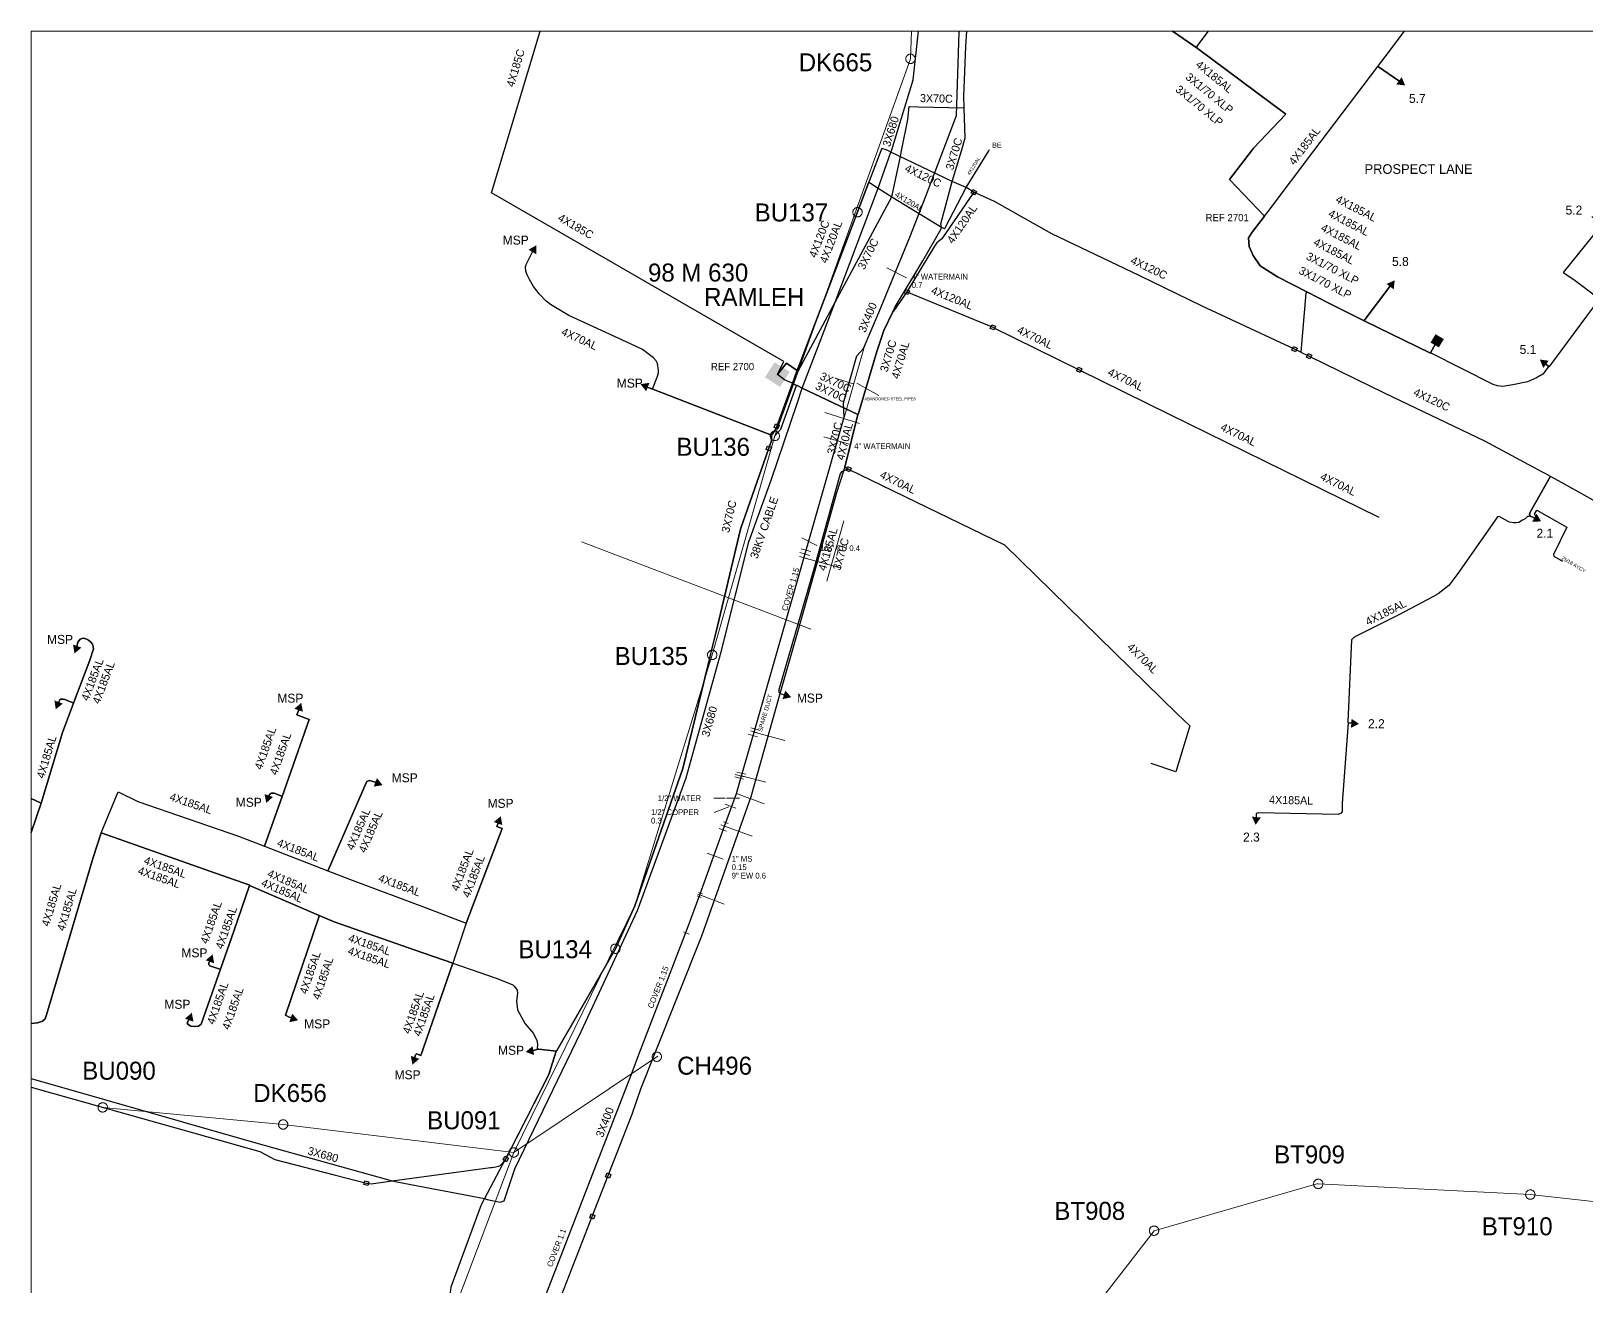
# Model space of a CAD drawing. Header units: metres. Extents: x 316872 to 317299, y 230622 to 231020.
# Drawn here: x 316872 to 317132, y 230810.3 to 231020 of the extents above; entities that cross this region are included whole.
import ezdxf

# ---------------------------------------------------------------- set-up
doc = ezdxf.new("R2010")
doc.units = ezdxf.units.M
doc.header["$MEASUREMENT"] = 0
for name, color, linetype, lineweight in [('Level 1', 7, 'Continuous', 0), ('Level 10', 7, 'Continuous', 0), ('Level 14', 7, 'Continuous', 0), ('Level 15', 7, 'Continuous', 0), ('Level 16', 7, 'Continuous', 0), ('Level 17', 7, 'Continuous', 0), ('Level 24', 7, 'Continuous', 0), ('Level 26', 7, 'Continuous', 0), ('Level 3', 7, 'Continuous', 0), ('Level 34', 7, 'Continuous', 0), ('Level 36', 7, 'Continuous', 0), ('Level 37', 7, 'Continuous', 0), ('Level 38', 7, 'Continuous', 0), ('Level 39', 7, 'Continuous', 0), ('Level 4', 7, 'Continuous', 0), ('Level 5', 7, 'Continuous', 0), ('Level 6', 7, 'Continuous', 0), ('Level 7', 7, 'Continuous', 0)]:
    doc.layers.add(name, color=color, linetype=linetype, lineweight=lineweight)
doc.styles.add('Style-WORKING', font='WORKING.shx')

msp = doc.modelspace()

# ---------------------------------------------------------------- linework, layer by layer
at = {"layer": 'Level 1', "color": 5, "linetype": 'Continuous', "lineweight": 13, "flags": 128}
for points in [[(316996.28, 230952.38), (317000, 230962.71), (317013.41, 231000), (317018.95, 231015.38), (317019.12, 231020)], [(316985.82, 230915.81), (316996.28, 230952.38)], [(316985.82, 230915.81), (316972.86, 230873.91), (316952.65, 230832.7)], [(317158.08, 230900.92), (317150.12, 230861.42), (317157.1, 230821.84), (317122.53, 230825.67), (317087.09, 230827.46), (317086.83, 230827.46), (317059.65, 230819.64)], [(316952.65, 230832.7), (316976.74, 230848.81)], [(316884, 230840.23), (316914.11, 230837.38), (316952.65, 230832.7)], [(316935.84, 230788.29), (316952.65, 230832.7)], [(317059.65, 230819.64), (317059.67, 230819.62), (317035.18, 230787.97)]]:
    msp.add_lwpolyline(points, dxfattribs=at)
at = {"layer": 'Level 10', "color": 7, "linetype": 'Continuous', "lineweight": 0, "flags": 128}
for points in [[(316872, 230622), (317299, 230622), (317299, 231020), (316872, 231020), (316872, 230622)], [(316872, 231020), (316872, 230622), (317299, 230622), (317299, 231020), (316872, 231020)]]:
    msp.add_lwpolyline(points, close=True, dxfattribs=at)
at = {"layer": 'Level 14', "color": 1, "linetype": 'Continuous', "lineweight": 30, "flags": 128}
for points in [[(316951.32, 230831.61), (316958.49, 230845.72), (316959.73, 230849.65), (316959.79, 230849.64), (316969.63, 230866.74), (316972.86, 230873.91), (316980.93, 230896.86), (316984.09, 230909.85), (316986.68, 230920.61), (316990.54, 230936.8), (316995.28, 230950.33), (316995.7, 230951.54), (316995.75, 230952.54), (316996.41, 230953.46), (316996.6, 230953.98), (316998.41, 230958.88), (316999.22, 230961.16), (316999.96, 230963.22), (317000, 230963.33), (317000.02, 230963.38), (317000.26, 230963.31), (317006.39, 230974.74), (317015.83, 230992.33), (317017.28, 230999.06), (317017.32, 230999.39), (317017.44, 231000), (317018.48, 231005.26), (317018.75, 231007.4), (317020.23, 231007.37), (317027.93, 231007.21), (317027.85, 231009.07), (317028.19, 231017.43), (317028.34, 231020)], [(316996.7, 230962.64), (316998.22, 230964.52), (317000, 230963.33), (317000.02, 230963.38), (317000, 230963.33), (316999.96, 230963.22), (316999.22, 230961.16), (316999.92, 230960.83), (317000, 230960.8), (317000.87, 230960.39), (317010.14, 230955.99), (317010.21, 230955.96), (317013.32, 230966.5), (317014.49, 230969.97), (317016.02, 230973.13), (317016.41, 230973.93), (317021.01, 230981.62), (317024.09, 230986.96), (317024.15, 230987.27), (317024.01, 230987.81), (317025.91, 230994.89), (317027.45, 231000), (317028.1, 231002.16), (317027.94, 231007.15), (317027.93, 231007.21), (317027.85, 231009.07), (317028.19, 231017.43), (317028.34, 231020)], [(317062.73, 231020), (317063.79, 231019.29), (317066.83, 231017.14), (317081.65, 231006.14), (317076.29, 231000.45), (317075.94, 231000), (317072.26, 230995.24), (317078.11, 230989.11), (317076.03, 230986.41), (317075.46, 230985.5), (317075.52, 230984.01), (317076.19, 230982.52), (317077.4, 230980.8), (317080.28, 230978.96), (317085.27, 230976.38), (317088.74, 230974.59), (317094.79, 230971.63), (317105.85, 230966.21), (317105.84, 230966.26), (317106.97, 230968.27)], [(317106.97, 230968.27), (317105.84, 230966.26), (317105.85, 230966.21), (317094.79, 230971.63), (317088.74, 230974.59), (317085.27, 230976.38), (317080.28, 230978.96), (317077.4, 230980.8), (317076.19, 230982.52), (317075.52, 230984.01), (317075.46, 230985.5), (317076.03, 230986.41), (317078.11, 230989.11), (317072.26, 230995.24), (317075.94, 231000), (317076.29, 231000.45), (317081.65, 231006.14), (317066.83, 231017.14), (317063.79, 231019.29), (317062.73, 231020)], [(316968.45, 230828.84), (316972.46, 230839.12), (316973.87, 230843.36), (316976.27, 230849.36), (316984.08, 230868.88), (316992.3, 230892.16), (316997.19, 230909.38), (317000, 230919.3), (317003.36, 230931.16), (317006.66, 230942.94), (317007.79, 230946.58), (317007.97, 230947.19), (317010.14, 230955.99), (317000.87, 230960.39), (317000, 230960.8), (316999.92, 230960.83), (316999.22, 230961.16), (316999.09, 230961.25), (316997.92, 230961.76), (316996.7, 230962.64)], [(316872, 230843.61), (316910.21, 230832.84), (316912.74, 230831.54), (316922.66, 230828.96), (316928.03, 230827.57)], [(316928.03, 230827.57), (316928.82, 230827.45), (316932.36, 230827.99), (316948.78, 230830.18), (316949, 230830.18), (316949.68, 230830.28), (316950.32, 230830.47), (316950.9, 230831.02), (316951.19, 230831.43), (316951.32, 230831.61)], [(316965.78, 230821.99), (316968.45, 230828.84)], [(316959.13, 230804.96), (316965.78, 230821.99)]]:
    msp.add_lwpolyline(points, dxfattribs=at)
at = {"layer": 'Level 15', "color": 1, "linetype": 'Continuous', "lineweight": 30, "flags": 128}
for points in [[(316950.86, 230831.46), (316951.17, 230832.06), (316951.77, 230831.75), (316951.46, 230831.15), (316950.87, 230831.46)], [(316928.27, 230827.16), (316927.62, 230827.33), (316927.79, 230827.98), (316928.44, 230827.81), (316928.28, 230827.17)], [(316968.01, 230828.65), (316968.26, 230829.28), (316968.88, 230829.03), (316968.64, 230828.41), (316968.01, 230828.65)], [(316966.21, 230822.18), (316965.97, 230821.56), (316965.34, 230821.8), (316965.58, 230822.43), (316966.21, 230822.19)]]:
    msp.add_lwpolyline(points, dxfattribs=at)
at = {"layer": 'Level 15', "color": 1, "linetype": 'Continuous', "lineweight": 13, "extrusion": (0, 0, -1)}
for points in [[(-317105.86, 230967.99), (-317107.25, 230967.17), (-317106.68, 230969.38), (-317108.07, 230968.56)], [(-316996.24, 230964.71), (-316994.63, 230962.18), (-316998.77, 230963.1), (-316997.16, 230960.57)]]:
    msp.add_solid(points, dxfattribs=at)
at = {"layer": 'Level 17', "color": 33, "linetype": 'Continuous', "lineweight": 13, "flags": 128}
msp.add_lwpolyline([(317007.83, 230938.2), (317004.97, 230928.13)], dxfattribs=at)
at = {"layer": 'Level 24', "color": 4, "linetype": 'Continuous', "lineweight": 30, "flags": 128}
msp.add_lwpolyline([(316872, 230845.04), (316909.96, 230834.19), (316932.36, 230827.99), (316933.12, 230827.78), (316947.76, 230825), (316948.23, 230824.84), (316950.37, 230824.41), (316951.06, 230824.61), (316952.83, 230829.99), (316963.92, 230852.9), (316973.32, 230873.14), (316981.44, 230895.29), (316987.31, 230916.35), (316991.94, 230934.68), (316995.66, 230945.01), (317000, 230957.82), (317000.87, 230960.39), (317006.39, 230974.74), (317013.57, 230993.77), (317015.69, 230999.81), (317015.75, 231000), (317019.39, 231011.88), (317020.29, 231020)], dxfattribs=at)
at = {"layer": 'Level 3', "color": 5, "linetype": 'Continuous', "lineweight": 13, "flags": 128}
for points in [[(317019.73, 231015.38), (317019.73, 231015.46), (317019.72, 231015.54), (317019.69, 231015.62), (317019.67, 231015.7), (317019.63, 231015.77), (317019.58, 231015.84), (317019.53, 231015.9), (317019.47, 231015.96), (317019.41, 231016.01), (317019.34, 231016.06), (317019.27, 231016.1), (317019.19, 231016.13), (317019.11, 231016.15), (317019.03, 231016.16), (317018.95, 231016.16), (317018.87, 231016.16), (317018.79, 231016.15), (317018.71, 231016.13), (317018.63, 231016.1), (317018.56, 231016.06), (317018.49, 231016.01), (317018.42, 231015.96), (317018.37, 231015.9), (317018.31, 231015.84), (317018.27, 231015.77), (317018.23, 231015.7), (317018.2, 231015.62), (317018.18, 231015.54), (317018.17, 231015.46), (317018.16, 231015.38), (317018.17, 231015.3), (317018.18, 231015.22), (317018.2, 231015.14), (317018.23, 231015.06), (317018.27, 231014.99), (317018.31, 231014.92), (317018.37, 231014.86), (317018.42, 231014.8), (317018.49, 231014.75), (317018.56, 231014.7), (317018.63, 231014.66), (317018.71, 231014.63), (317018.79, 231014.61), (317018.87, 231014.6), (317018.95, 231014.6), (317019.03, 231014.6), (317019.11, 231014.61), (317019.19, 231014.63), (317019.27, 231014.66), (317019.34, 231014.7), (317019.41, 231014.75), (317019.47, 231014.8), (317019.53, 231014.86), (317019.58, 231014.92), (317019.63, 231014.99), (317019.67, 231015.06), (317019.69, 231015.14), (317019.72, 231015.22), (317019.73, 231015.3), (317019.73, 231015.38)], [(317010.88, 230989.75), (317010.88, 230989.83), (317010.86, 230989.91), (317010.84, 230989.99), (317010.81, 230990.07), (317010.77, 230990.14), (317010.73, 230990.21), (317010.68, 230990.28), (317010.62, 230990.33), (317010.56, 230990.39), (317010.49, 230990.43), (317010.41, 230990.47), (317010.34, 230990.5), (317010.26, 230990.52), (317010.18, 230990.53), (317010.1, 230990.53), (317010.01, 230990.53), (317009.93, 230990.52), (317009.85, 230990.5), (317009.78, 230990.47), (317009.7, 230990.43), (317009.64, 230990.39), (317009.57, 230990.33), (317009.51, 230990.28), (317009.46, 230990.21), (317009.42, 230990.14), (317009.38, 230990.07), (317009.35, 230989.99), (317009.33, 230989.91), (317009.32, 230989.83), (317009.31, 230989.75), (317009.32, 230989.67), (317009.33, 230989.59), (317009.35, 230989.51), (317009.38, 230989.43), (317009.42, 230989.36), (317009.46, 230989.29), (317009.51, 230989.23), (317009.57, 230989.17), (317009.64, 230989.12), (317009.7, 230989.07), (317009.78, 230989.03), (317009.85, 230989.01), (317009.93, 230988.98), (317010.01, 230988.97), (317010.1, 230988.97), (317010.18, 230988.97), (317010.26, 230988.98), (317010.34, 230989.01), (317010.41, 230989.03), (317010.49, 230989.07), (317010.56, 230989.12), (317010.62, 230989.17), (317010.68, 230989.23), (317010.73, 230989.29), (317010.77, 230989.36), (317010.81, 230989.43), (317010.84, 230989.51), (317010.86, 230989.59), (317010.88, 230989.67), (317010.88, 230989.75)], [(316997.07, 230952.38), (316997.06, 230952.46), (316997.05, 230952.54), (316997.03, 230952.62), (316997, 230952.7), (316996.96, 230952.77), (316996.92, 230952.84), (316996.87, 230952.91), (316996.81, 230952.96), (316996.74, 230953.02), (316996.67, 230953.06), (316996.6, 230953.1), (316996.53, 230953.13), (316996.45, 230953.15), (316996.36, 230953.16), (316996.28, 230953.17), (316996.2, 230953.16), (316996.12, 230953.15), (316996.04, 230953.13), (316995.96, 230953.1), (316995.89, 230953.06), (316995.82, 230953.02), (316995.76, 230952.96), (316995.7, 230952.91), (316995.65, 230952.84), (316995.6, 230952.77), (316995.57, 230952.7), (316995.54, 230952.62), (316995.52, 230952.54), (316995.5, 230952.46), (316995.5, 230952.38), (316995.5, 230952.3), (316995.52, 230952.22), (316995.54, 230952.14), (316995.57, 230952.06), (316995.6, 230951.99), (316995.65, 230951.92), (316995.7, 230951.86), (316995.76, 230951.8), (316995.82, 230951.75), (316995.89, 230951.7), (316995.96, 230951.67), (316996.04, 230951.64), (316996.12, 230951.62), (316996.2, 230951.6), (316996.28, 230951.6), (316996.36, 230951.6), (316996.45, 230951.62), (316996.53, 230951.64), (316996.6, 230951.67), (316996.67, 230951.7), (316996.74, 230951.75), (316996.81, 230951.8), (316996.87, 230951.86), (316996.92, 230951.92), (316996.96, 230951.99), (316997, 230952.06), (316997.03, 230952.14), (316997.05, 230952.22), (316997.06, 230952.3), (316997.07, 230952.38)], [(316986.6, 230915.81), (316986.6, 230915.89), (316986.58, 230915.97), (316986.56, 230916.05), (316986.53, 230916.13), (316986.5, 230916.2), (316986.45, 230916.27), (316986.4, 230916.33), (316986.34, 230916.39), (316986.28, 230916.44), (316986.21, 230916.49), (316986.14, 230916.53), (316986.06, 230916.56), (316985.98, 230916.58), (316985.9, 230916.59), (316985.82, 230916.59), (316985.74, 230916.59), (316985.65, 230916.58), (316985.58, 230916.56), (316985.5, 230916.53), (316985.43, 230916.49), (316985.36, 230916.44), (316985.29, 230916.39), (316985.24, 230916.33), (316985.18, 230916.27), (316985.14, 230916.2), (316985.1, 230916.13), (316985.07, 230916.05), (316985.05, 230915.97), (316985.04, 230915.89), (316985.03, 230915.81), (316985.04, 230915.73), (316985.05, 230915.65), (316985.07, 230915.57), (316985.1, 230915.49), (316985.14, 230915.42), (316985.18, 230915.35), (316985.24, 230915.29), (316985.29, 230915.23), (316985.36, 230915.18), (316985.43, 230915.13), (316985.5, 230915.09), (316985.58, 230915.06), (316985.65, 230915.04), (316985.74, 230915.03), (316985.82, 230915.03), (316985.9, 230915.03), (316985.98, 230915.04), (316986.06, 230915.06), (316986.14, 230915.09), (316986.21, 230915.13), (316986.28, 230915.18), (316986.34, 230915.23), (316986.4, 230915.29), (316986.45, 230915.35), (316986.5, 230915.42), (316986.53, 230915.49), (316986.56, 230915.57), (316986.58, 230915.65), (316986.6, 230915.73), (316986.6, 230915.81)], [(316970.42, 230866.74), (316970.41, 230866.82), (316970.4, 230866.9), (316970.38, 230866.98), (316970.35, 230867.06), (316970.31, 230867.13), (316970.27, 230867.2), (316970.22, 230867.26), (316970.16, 230867.32), (316970.09, 230867.37), (316970.03, 230867.42), (316969.95, 230867.46), (316969.88, 230867.49), (316969.8, 230867.51), (316969.72, 230867.52), (316969.63, 230867.52), (316969.55, 230867.52), (316969.47, 230867.51), (316969.39, 230867.49), (316969.31, 230867.46), (316969.24, 230867.42), (316969.17, 230867.37), (316969.11, 230867.32), (316969.05, 230867.26), (316969, 230867.2), (316968.95, 230867.13), (316968.92, 230867.06), (316968.89, 230866.98), (316968.87, 230866.9), (316968.85, 230866.82), (316968.85, 230866.74), (316968.85, 230866.66), (316968.87, 230866.58), (316968.89, 230866.5), (316968.92, 230866.42), (316968.95, 230866.35), (316969, 230866.28), (316969.05, 230866.22), (316969.11, 230866.16), (316969.17, 230866.11), (316969.24, 230866.06), (316969.32, 230866.02), (316969.39, 230865.99), (316969.47, 230865.97), (316969.55, 230865.96), (316969.63, 230865.96), (316969.72, 230865.96), (316969.8, 230865.97), (316969.88, 230865.99), (316969.95, 230866.02), (316970.03, 230866.06), (316970.09, 230866.11), (316970.16, 230866.16), (316970.22, 230866.22), (316970.27, 230866.28), (316970.31, 230866.35), (316970.35, 230866.42), (316970.38, 230866.5), (316970.4, 230866.58), (316970.41, 230866.66), (316970.42, 230866.74)], [(316977.35, 230848.69), (316977.34, 230848.78), (316977.33, 230848.86), (316977.31, 230848.94), (316977.28, 230849.01), (316977.24, 230849.09), (316977.2, 230849.15), (316977.15, 230849.22), (316977.09, 230849.28), (316977.02, 230849.33), (316976.95, 230849.37), (316976.88, 230849.41), (316976.81, 230849.44), (316976.73, 230849.46), (316976.64, 230849.47), (316976.56, 230849.48), (316976.48, 230849.47), (316976.4, 230849.46), (316976.32, 230849.44), (316976.24, 230849.41), (316976.17, 230849.37), (316976.1, 230849.33), (316976.04, 230849.28), (316975.98, 230849.22), (316975.93, 230849.15), (316975.88, 230849.09), (316975.85, 230849.01), (316975.82, 230848.94), (316975.8, 230848.86), (316975.78, 230848.78), (316975.78, 230848.69), (316975.78, 230848.61), (316975.8, 230848.53), (316975.82, 230848.45), (316975.85, 230848.37), (316975.88, 230848.3), (316975.93, 230848.23), (316975.98, 230848.17), (316976.04, 230848.11), (316976.1, 230848.06), (316976.17, 230848.01), (316976.24, 230847.98), (316976.32, 230847.95), (316976.4, 230847.93), (316976.48, 230847.91), (316976.56, 230847.91), (316976.64, 230847.91), (316976.73, 230847.93), (316976.81, 230847.95), (316976.88, 230847.98), (316976.95, 230848.01), (316977.02, 230848.06), (316977.09, 230848.11), (316977.15, 230848.17), (316977.2, 230848.23), (316977.24, 230848.3), (316977.28, 230848.38), (316977.31, 230848.45), (316977.33, 230848.53), (316977.34, 230848.61), (316977.35, 230848.69)], [(316884.75, 230840.23), (316884.75, 230840.31), (316884.74, 230840.4), (316884.71, 230840.48), (316884.69, 230840.55), (316884.65, 230840.62), (316884.6, 230840.69), (316884.55, 230840.76), (316884.49, 230840.82), (316884.43, 230840.87), (316884.36, 230840.91), (316884.29, 230840.95), (316884.21, 230840.98), (316884.13, 230841), (316884.05, 230841.01), (316883.97, 230841.02), (316883.89, 230841.01), (316883.81, 230841), (316883.73, 230840.98), (316883.65, 230840.95), (316883.58, 230840.91), (316883.51, 230840.87), (316883.44, 230840.82), (316883.39, 230840.76), (316883.33, 230840.69), (316883.29, 230840.62), (316883.25, 230840.55), (316883.22, 230840.48), (316883.2, 230840.4), (316883.19, 230840.31), (316883.18, 230840.23), (316883.19, 230840.15), (316883.2, 230840.07), (316883.22, 230839.99), (316883.25, 230839.91), (316883.29, 230839.84), (316883.33, 230839.77), (316883.39, 230839.71), (316883.44, 230839.65), (316883.51, 230839.6), (316883.58, 230839.55), (316883.65, 230839.52), (316883.73, 230839.49), (316883.81, 230839.47), (316883.89, 230839.45), (316883.97, 230839.45), (316884.05, 230839.45), (316884.13, 230839.47), (316884.21, 230839.49), (316884.29, 230839.52), (316884.36, 230839.55), (316884.43, 230839.6), (316884.49, 230839.65), (316884.55, 230839.71), (316884.6, 230839.77), (316884.65, 230839.84), (316884.69, 230839.91), (316884.71, 230839.99), (316884.74, 230840.07), (316884.75, 230840.15), (316884.75, 230840.23)], [(316914.9, 230837.38), (316914.89, 230837.46), (316914.88, 230837.54), (316914.86, 230837.62), (316914.83, 230837.7), (316914.79, 230837.77), (316914.75, 230837.84), (316914.7, 230837.91), (316914.64, 230837.96), (316914.57, 230838.02), (316914.51, 230838.06), (316914.43, 230838.1), (316914.36, 230838.13), (316914.28, 230838.15), (316914.2, 230838.16), (316914.11, 230838.17), (316914.03, 230838.16), (316913.95, 230838.15), (316913.87, 230838.13), (316913.79, 230838.1), (316913.72, 230838.06), (316913.65, 230838.02), (316913.59, 230837.96), (316913.53, 230837.91), (316913.48, 230837.84), (316913.43, 230837.77), (316913.4, 230837.7), (316913.37, 230837.62), (316913.35, 230837.54), (316913.33, 230837.46), (316913.33, 230837.38), (316913.33, 230837.3), (316913.35, 230837.22), (316913.37, 230837.14), (316913.4, 230837.06), (316913.43, 230836.99), (316913.48, 230836.92), (316913.53, 230836.86), (316913.59, 230836.8), (316913.65, 230836.75), (316913.72, 230836.7), (316913.8, 230836.67), (316913.87, 230836.64), (316913.95, 230836.62), (316914.03, 230836.6), (316914.11, 230836.6), (316914.2, 230836.6), (316914.28, 230836.62), (316914.36, 230836.64), (316914.43, 230836.67), (316914.51, 230836.7), (316914.57, 230836.75), (316914.64, 230836.8), (316914.7, 230836.86), (316914.75, 230836.92), (316914.79, 230836.99), (316914.83, 230837.06), (316914.86, 230837.14), (316914.88, 230837.22), (316914.89, 230837.3), (316914.9, 230837.38)], [(316953.44, 230832.7), (316953.43, 230832.78), (316953.42, 230832.87), (316953.4, 230832.95), (316953.37, 230833.02), (316953.33, 230833.09), (316953.29, 230833.16), (316953.24, 230833.23), (316953.18, 230833.29), (316953.11, 230833.34), (316953.04, 230833.38), (316952.97, 230833.42), (316952.9, 230833.45), (316952.82, 230833.47), (316952.73, 230833.48), (316952.65, 230833.49), (316952.57, 230833.48), (316952.49, 230833.47), (316952.41, 230833.45), (316952.33, 230833.42), (316952.26, 230833.38), (316952.19, 230833.34), (316952.13, 230833.29), (316952.07, 230833.23), (316952.02, 230833.16), (316951.97, 230833.09), (316951.94, 230833.02), (316951.91, 230832.95), (316951.89, 230832.87), (316951.87, 230832.78), (316951.87, 230832.7), (316951.87, 230832.62), (316951.89, 230832.54), (316951.91, 230832.46), (316951.94, 230832.38), (316951.97, 230832.31), (316952.02, 230832.24), (316952.07, 230832.18), (316952.13, 230832.12), (316952.19, 230832.07), (316952.26, 230832.02), (316952.33, 230831.99), (316952.41, 230831.96), (316952.49, 230831.94), (316952.57, 230831.92), (316952.65, 230831.92), (316952.73, 230831.92), (316952.82, 230831.94), (316952.9, 230831.96), (316952.97, 230831.99), (316953.04, 230832.02), (316953.11, 230832.07), (316953.18, 230832.12), (316953.24, 230832.18), (316953.29, 230832.24), (316953.33, 230832.31), (316953.37, 230832.38), (316953.4, 230832.46), (316953.42, 230832.54), (316953.43, 230832.62), (316953.44, 230832.7)], [(317087.88, 230827.46), (317087.87, 230827.54), (317087.86, 230827.62), (317087.84, 230827.7), (317087.81, 230827.78), (317087.77, 230827.85), (317087.73, 230827.92), (317087.68, 230827.98), (317087.62, 230828.04), (317087.55, 230828.09), (317087.48, 230828.14), (317087.41, 230828.17), (317087.34, 230828.2), (317087.26, 230828.22), (317087.17, 230828.24), (317087.09, 230828.24), (317087.01, 230828.24), (317086.93, 230828.22), (317086.85, 230828.2), (317086.77, 230828.17), (317086.7, 230828.14), (317086.63, 230828.09), (317086.57, 230828.04), (317086.51, 230827.98), (317086.46, 230827.92), (317086.41, 230827.85), (317086.38, 230827.78), (317086.35, 230827.7), (317086.33, 230827.62), (317086.31, 230827.54), (317086.31, 230827.46), (317086.31, 230827.38), (317086.33, 230827.29), (317086.35, 230827.22), (317086.38, 230827.14), (317086.41, 230827.07), (317086.46, 230827), (317086.51, 230826.93), (317086.57, 230826.88), (317086.63, 230826.82), (317086.7, 230826.78), (317086.77, 230826.74), (317086.85, 230826.71), (317086.93, 230826.69), (317087.01, 230826.68), (317087.09, 230826.67), (317087.17, 230826.68), (317087.26, 230826.69), (317087.34, 230826.71), (317087.41, 230826.74), (317087.48, 230826.78), (317087.55, 230826.82), (317087.62, 230826.88), (317087.68, 230826.93), (317087.73, 230827), (317087.77, 230827.07), (317087.81, 230827.14), (317087.84, 230827.22), (317087.86, 230827.29), (317087.87, 230827.38), (317087.88, 230827.46)], [(317123.32, 230825.67), (317123.31, 230825.75), (317123.3, 230825.83), (317123.28, 230825.91), (317123.25, 230825.99), (317123.21, 230826.06), (317123.17, 230826.13), (317123.12, 230826.2), (317123.06, 230826.25), (317122.99, 230826.31), (317122.93, 230826.35), (317122.85, 230826.39), (317122.78, 230826.42), (317122.7, 230826.44), (317122.62, 230826.45), (317122.53, 230826.46), (317122.45, 230826.45), (317122.37, 230826.44), (317122.29, 230826.42), (317122.21, 230826.39), (317122.14, 230826.35), (317122.07, 230826.31), (317122.01, 230826.25), (317121.95, 230826.2), (317121.9, 230826.13), (317121.85, 230826.06), (317121.82, 230825.99), (317121.79, 230825.91), (317121.77, 230825.83), (317121.75, 230825.75), (317121.75, 230825.67), (317121.75, 230825.59), (317121.77, 230825.51), (317121.79, 230825.43), (317121.82, 230825.35), (317121.85, 230825.28), (317121.9, 230825.21), (317121.95, 230825.15), (317122.01, 230825.09), (317122.07, 230825.04), (317122.14, 230824.99), (317122.22, 230824.96), (317122.29, 230824.93), (317122.37, 230824.91), (317122.45, 230824.89), (317122.53, 230824.89), (317122.62, 230824.89), (317122.7, 230824.91), (317122.78, 230824.93), (317122.85, 230824.96), (317122.93, 230824.99), (317122.99, 230825.04), (317123.06, 230825.09), (317123.12, 230825.15), (317123.17, 230825.21), (317123.21, 230825.28), (317123.25, 230825.35), (317123.28, 230825.43), (317123.3, 230825.51), (317123.31, 230825.59), (317123.32, 230825.67)], [(317060.44, 230819.64), (317060.43, 230819.72), (317060.42, 230819.8), (317060.4, 230819.88), (317060.37, 230819.96), (317060.33, 230820.03), (317060.29, 230820.1), (317060.24, 230820.16), (317060.18, 230820.22), (317060.12, 230820.27), (317060.05, 230820.32), (317059.97, 230820.36), (317059.9, 230820.39), (317059.82, 230820.41), (317059.74, 230820.42), (317059.65, 230820.42), (317059.57, 230820.42), (317059.49, 230820.41), (317059.41, 230820.39), (317059.34, 230820.36), (317059.26, 230820.32), (317059.19, 230820.27), (317059.13, 230820.22), (317059.07, 230820.16), (317059.02, 230820.1), (317058.98, 230820.03), (317058.94, 230819.96), (317058.91, 230819.88), (317058.89, 230819.8), (317058.88, 230819.72), (317058.87, 230819.64), (317058.88, 230819.56), (317058.89, 230819.48), (317058.91, 230819.4), (317058.94, 230819.32), (317058.98, 230819.25), (317059.02, 230819.18), (317059.07, 230819.12), (317059.13, 230819.06), (317059.19, 230819.01), (317059.26, 230818.96), (317059.34, 230818.92), (317059.41, 230818.89), (317059.49, 230818.87), (317059.57, 230818.86), (317059.65, 230818.86), (317059.74, 230818.86), (317059.82, 230818.87), (317059.9, 230818.89), (317059.97, 230818.92), (317060.05, 230818.96), (317060.12, 230819.01), (317060.18, 230819.06), (317060.24, 230819.12), (317060.29, 230819.18), (317060.33, 230819.25), (317060.37, 230819.32), (317060.4, 230819.4), (317060.42, 230819.48), (317060.43, 230819.56), (317060.44, 230819.64)]]:
    msp.add_lwpolyline(points, dxfattribs=at)
at = {"layer": 'Level 34', "color": 4, "linetype": 'Continuous', "lineweight": 30, "flags": 128}
msp.add_lwpolyline([(316945.72, 230777.06), (316965.83, 230829.02), (316972.63, 230846.53), (316973.57, 230849.05), (316981.69, 230870.15), (316983.74, 230875.73), (316987.88, 230887.2), (316989.86, 230892.68), (316990.72, 230895.63), (316992.85, 230902.93), (317007.88, 230955.5), (317007.74, 230957.89), (317009.97, 230965.79), (317011.11, 230967.01), (317013.64, 230973.03), (317018.86, 230985.59), (317021.49, 230992.43), (317026.66, 231005.89), (317027.09, 231019.85), (317027.1, 231020)], dxfattribs=at)
at = {"layer": 'Level 38', "color": 212, "linetype": 'Continuous', "lineweight": 0, "flags": 128}
for points in [[(317013.66, 230959.16), (317010.01, 230961.2)], [(316986.06, 230891.86), (316986.06, 230891.86), (316987.97, 230891.86)], [(316986.12, 230889.48), (316986.12, 230889.48), (316988.6, 230890.46)]]:
    msp.add_lwpolyline(points, dxfattribs=at)
at = {"layer": 'Level 39', "color": 33, "linetype": 'Continuous', "lineweight": 13, "flags": 128}
for points in [[(317014.99, 230980.46), (317018.26, 230978.79)], [(317007.63, 230954.66), (317011.16, 230966.99)], [(317009.35, 230961.11), (317006.73, 230961.93)], [(317010.41, 230954.48), (317004.61, 230956.31)], [(317004.48, 230952.26), (317008.72, 230951.01)], [(317002.3, 230920.12), (316963.95, 230934.72)], [(317000.81, 230935.38), (317003.28, 230934.06)], [(317001.92, 230931.82), (317000.38, 230932.24)], [(317000.48, 230932.89), (317002.11, 230932.44)], [(317000.68, 230933.55), (317002.31, 230933.09)], [(317001.2, 230932.01), (317007.19, 230930.34)], [(317002.21, 230920.14), (317002.3, 230920.12)], [(316991.85, 230902.55), (316993.41, 230902.13)], [(316992.21, 230903.12), (316993.38, 230902.8)], [(316992.27, 230903.63), (316993.57, 230903.31)], [(316992.85, 230902.93), (316997.97, 230901.52)], [(316989.62, 230895.43), (316991.05, 230895.05)], [(316989.65, 230895.84), (316991.18, 230895.46)], [(316989.91, 230896.23), (316991.43, 230895.88)], [(316990.72, 230895.63), (316994.8, 230894.56)], [(316989.88, 230892.65), (316994.49, 230890.96)], [(316988, 230890.88), (316989.78, 230890.21)], [(316988.22, 230891.9), (316990.38, 230891.86)], [(316986.98, 230886.8), (316988.22, 230886.36)], [(316987.23, 230887.41), (316988.47, 230886.99)], [(316987.68, 230887.95), (316988.51, 230887.66)], [(316987.88, 230887.2), (316992.49, 230885.51)], [(316985, 230882.71), (316987.63, 230881.68)], [(316983.31, 230875.55), (316983.99, 230875.29)], [(316984.07, 230875.6), (316983.42, 230875.85)], [(316983.52, 230876.15), (316984.2, 230875.91)], [(316983.74, 230875.73), (316987.83, 230874.16)], [(316981.01, 230869.53), (316981.95, 230869.14)]]:
    msp.add_lwpolyline(points, dxfattribs=at)
at = {"layer": 'Level 5', "color": 1, "linetype": 'Continuous', "lineweight": 30, "flags": 128}
for points in [[(316996.7, 230962.64), (316997.79, 230964.82), (316948.93, 230992.98), (316951.04, 231000), (316957.05, 231020)], [(317106.97, 230968.27), (317105.84, 230966.26), (317105.85, 230966.21), (317094.79, 230971.63), (317088.74, 230974.59), (317085.27, 230976.38), (317080.28, 230978.96), (317077.4, 230980.8), (317076.19, 230982.52), (317075.52, 230984.01), (317075.46, 230985.5), (317076.03, 230986.41), (317078.11, 230989.11), (317072.26, 230995.24), (317075.94, 231000), (317076.29, 231000.45), (317081.65, 231006.14), (317066.83, 231017.14), (317066.85, 231017.51), (317068.75, 231020)], [(317101.01, 231011.38), (317100.53, 231011.68), (317097.17, 231014.01), (317097.06, 231014.1), (317098.3, 231015.72), (317101.51, 231020)], [(317099.42, 230977.76), (317099.05, 230977.35), (317094.78, 230971.66), (317094.79, 230971.63), (317088.74, 230974.59), (317085.27, 230976.38), (317080.28, 230978.96), (317077.4, 230980.8), (317076.19, 230982.52), (317075.52, 230984.01), (317075.46, 230985.5), (317076.03, 230986.41), (317078.11, 230989.11), (317078.72, 230989.9), (317086.38, 231000), (317097.06, 231014.1), (317097.17, 231014.01), (317100.53, 231011.68), (317101.01, 231011.38)], [(317029.53, 230993.11), (317028.23, 230993.86), (317025.91, 230994.89), (317015.69, 230999.81), (317015.3, 231000), (317014.88, 231000.2), (317014.14, 231000.39), (317013.99, 231000), (317012, 230994.77), (317000.42, 230964.29), (317000.02, 230963.38), (317000, 230963.33), (316998.22, 230964.52), (316996.7, 230962.64)], [(316996.7, 230962.64), (316998.22, 230964.52), (317000, 230963.33), (317000.02, 230963.38), (317000.42, 230964.29), (317012, 230994.77), (317012.24, 230994.62), (317013.57, 230993.77), (317015.83, 230992.33), (317024.15, 230987.27), (317024.56, 230987.02), (317024.77, 230987.14), (317028.23, 230993.86), (317032.02, 231000), (317032.16, 231000.22)], [(317029.53, 230993.11), (317024.2, 230985.32), (317023.36, 230984.65), (317022.95, 230984.07), (317018.32, 230976.44), (317018.35, 230976.43)], [(317083.1, 230966.89), (317067.67, 230974.07), (317057.26, 230979.15), (317042.55, 230986.15), (317032.99, 230991.57), (317029.53, 230993.11)], [(317132.81, 230989.04), (317133.48, 230988.6), (317133.89, 230988.36), (317133.91, 230988.35), (317134.06, 230988.09), (317134.1, 230987.96), (317134.1, 230987.76), (317133.15, 230986.02), (317128.02, 230979.7), (317129.8, 230978.54), (317134.1, 230975.31), (317131.9, 230972.39), (317125.73, 230964.02), (317125.67, 230963.94), (317125.18, 230964.31), (317124.71, 230964.68)], [(316974.54, 230960.76), (316975.13, 230960.5), (316975.91, 230960.2), (316975.91, 230960.36), (316976.63, 230962.19), (316976.84, 230962.91), (316976.84, 230963.38), (316976.67, 230964.48), (316976.46, 230964.91), (316975.99, 230965.42), (316975.31, 230965.92), (316974.16, 230966.82), (316972.17, 230967.79), (316961.86, 230972.51), (316958.8, 230974.33), (316957.99, 230974.97), (316956.89, 230976.11), (316956.59, 230976.54), (316955.96, 230977.35), (316955.28, 230978.53), (316954.9, 230979.3), (316954.68, 230979.93), (316954.6, 230980.61), (316954.73, 230981.04), (316955.79, 230983.16), (316956.05, 230983.58)], [(317018.35, 230976.43), (317016.11, 230973.2), (317016.02, 230973.13), (317014.49, 230969.97), (317013.32, 230966.5), (317010.21, 230955.96), (317010.14, 230955.99), (317007.97, 230947.18), (317007.97, 230947.15), (317008.6, 230946.85)], [(317018.35, 230976.43), (317032.72, 230970.53)], [(317106.97, 230968.27), (317105.84, 230966.26), (317105.85, 230966.21), (317094.79, 230971.63), (317088.74, 230974.59), (317085.27, 230976.38), (317085, 230976.25), (317084.18, 230966.4), (317084.18, 230966.39), (317083.1, 230966.89)], [(317106.97, 230968.27), (317105.84, 230966.26), (317105.85, 230966.21), (317094.79, 230971.63), (317088.74, 230974.59), (317085.27, 230976.38), (317085, 230976.25), (317084.18, 230966.4), (317084.18, 230966.39), (317085.56, 230965.72)], [(317106.97, 230968.27), (317105.84, 230966.26), (317105.85, 230966.21), (317094.79, 230971.63), (317094.78, 230971.66), (317099.05, 230977.35), (317099.42, 230977.76)], [(317032.72, 230970.53), (317032.77, 230970.51), (317047.15, 230963.44)], [(317124.71, 230964.68), (317125.18, 230964.31), (317125.67, 230963.94), (317125.73, 230964.02), (317125.51, 230963.87), (317124.61, 230962.72), (317123.58, 230962.1), (317122.06, 230961.44), (317119.63, 230960.91), (317117.91, 230960.66), (317117.04, 230960.74), (317116.34, 230960.95), (317105.84, 230966.26), (317106.97, 230968.27)], [(317085.56, 230965.72), (317098.24, 230959.53), (317114.88, 230951.58), (317124.52, 230946.4), (317125.06, 230946.11), (317125.83, 230945.68), (317125.82, 230945.53), (317122.48, 230939.64), (317122.4, 230939.31), (317122.52, 230939.01), (317122.54, 230939), (317123.19, 230938.68), (317123.69, 230938.47)], [(316996.28, 230952.38), (316997.28, 230953.54), (316999.92, 230960.83), (316999.22, 230961.16), (316999.09, 230961.25), (316997.92, 230961.76), (316996.7, 230962.64)], [(316996.7, 230962.64), (316998.22, 230964.52), (317000, 230963.33), (317000.02, 230963.38), (317000, 230963.33), (316999.96, 230963.22), (316999.22, 230961.16), (316998.41, 230958.88), (316996.6, 230953.98)], [(317047.15, 230963.44), (317062.2, 230956.04), (317084.39, 230945.13), (317097.2, 230938.83)], [(316996.6, 230953.98), (316996.41, 230953.46), (316995.75, 230952.54), (316995.74, 230952.53), (316975.91, 230960.2), (316975.13, 230960.5), (316974.54, 230960.76)], [(316974.54, 230960.76), (316975.13, 230960.5), (316975.91, 230960.2), (316995.74, 230952.53), (316995.75, 230952.54), (316995.7, 230951.54), (316995.28, 230950.33)], [(316995.28, 230950.33), (316990.54, 230936.8), (316986.68, 230920.61), (316985.61, 230916.15)], [(317008.6, 230946.85), (317007.92, 230946.61), (317007.79, 230946.58), (317007.44, 230946.41), (317007.22, 230946.04), (317002.89, 230930.52), (316996.97, 230909.95), (316996.94, 230909.58), (316997.19, 230909.38), (316998.32, 230908.97)], [(317008.6, 230946.85), (317034.66, 230934.18), (317063.53, 230905.97), (317065.62, 230903.96), (317063.28, 230896.26), (317059.18, 230897.68)], [(317123.69, 230938.47), (317123.19, 230938.68), (317122.54, 230939), (317122.52, 230939.01), (317122.4, 230939.31), (317122.48, 230939.64), (317125.82, 230945.53), (317125.83, 230945.68), (317127.16, 230944.94), (317151.72, 230931.27)], [(317123.69, 230938.47), (317123.19, 230938.68), (317122.54, 230939), (317122.29, 230938.95), (317122.06, 230938.93), (317121.87, 230938.77), (317121.68, 230938.54), (317121.24, 230938.33), (317120.61, 230937.95), (317120.16, 230937.87), (317119.76, 230937.87), (317119.05, 230938.01), (317118.8, 230938.12), (317117.3, 230938.91), (317117.07, 230938.85), (317116.94, 230938.72), (317110.43, 230929.42), (317108.89, 230927.41), (317107.13, 230925.99), (317106.22, 230925.53), (317100.53, 230922.52), (317093.56, 230919.02), (317093.02, 230918.73), (317092.65, 230918.35), (317092.06, 230904.65), (317092.06, 230904.44), (317092.07, 230904.44), (317093.16, 230904.35)], [(317123.69, 230938.47), (317123.23, 230939.31), (317123.6, 230939.96), (317128.65, 230937.17), (317126.39, 230932.57), (317126.44, 230932.33), (317127.88, 230931.49)], [(316872, 230886.16), (316873.67, 230891.05), (316877.24, 230902.85), (316879.08, 230907.73), (316881.79, 230914.95), (316882.41, 230916.8), (316882.39, 230917.15), (316882.25, 230917.58), (316881.96, 230917.95), (316881.59, 230918.28), (316881.12, 230918.47), (316880.69, 230918.61), (316880.51, 230918.53), (316880.22, 230918.43), (316879.8, 230917.95), (316879.52, 230916.77)], [(316879.52, 230916.77), (316879.8, 230917.95), (316880.22, 230918.43), (316880.51, 230918.53), (316880.69, 230918.61), (316881.12, 230918.47), (316881.59, 230918.28), (316881.96, 230917.95), (316882.25, 230917.58), (316882.39, 230917.15), (316882.41, 230916.8), (316881.79, 230914.95), (316879.08, 230907.73), (316878.88, 230907.85), (316877.61, 230908.38), (316877.34, 230908.43), (316876.98, 230908.4), (316876.8, 230908.3), (316876.73, 230908.2), (316876.63, 230907.97), (316876.4, 230907.43)], [(316985.61, 230916.15), (316984.09, 230909.85), (316980.93, 230896.86), (316972.86, 230873.91), (316969.63, 230866.74), (316959.79, 230849.64), (316959.73, 230849.65), (316956.82, 230849.94), (316956.59, 230849.98), (316956.59, 230849.91), (316955.39, 230849.63)], [(316876.4, 230907.43), (316876.63, 230907.97), (316876.73, 230908.2), (316876.8, 230908.3), (316876.98, 230908.4), (316877.34, 230908.43), (316877.61, 230908.38), (316878.88, 230907.85), (316879.08, 230907.73), (316877.24, 230902.85), (316873.67, 230891.05), (316872, 230891.83)], [(316916.89, 230907.09), (316916.43, 230905.79), (316918.46, 230905), (316915.06, 230895.35), (316913.93, 230892.16), (316911, 230883.86), (316921.6, 230879.76), (316921.71, 230879.95), (316927.98, 230894.45), (316928.11, 230894.66), (316928.54, 230894.85), (316929.35, 230894.63), (316929.54, 230894.58), (316930.04, 230894.33)], [(316911.53, 230891.81), (316911.76, 230892.31), (316911.83, 230892.49), (316911.91, 230892.57), (316912.16, 230892.69), (316912.39, 230892.74), (316912.59, 230892.69), (316913.88, 230892.24), (316913.93, 230892.16), (316915.06, 230895.35), (316918.46, 230905), (316916.43, 230905.79), (316916.89, 230907.09)], [(317093.16, 230904.35), (317092.07, 230904.44), (317091.1, 230891.05), (317091.06, 230889.67), (317090.9, 230889.38), (317090.44, 230889.17), (317077.03, 230889.46), (317076.7, 230889.33), (317076.7, 230888.18)], [(316930.04, 230894.33), (316929.54, 230894.58), (316929.35, 230894.63), (316928.54, 230894.85), (316928.11, 230894.66), (316927.98, 230894.45), (316921.71, 230879.95), (316921.6, 230879.76), (316925.23, 230878.36), (316938.29, 230873.45), (316944.68, 230871.02), (316944.71, 230871.01), (316950.74, 230886.82), (316949.83, 230887.17), (316950.22, 230888.16)], [(316872, 230854.27), (316873.09, 230854.36), (316873.9, 230854.61), (316874.35, 230855.02), (316874.59, 230855.72), (316882.36, 230881.98), (316883.69, 230886.08), (316886.52, 230892.92), (316889.84, 230891.3), (316906.64, 230885.52), (316911, 230883.86), (316913.93, 230892.16), (316913.88, 230892.24), (316912.59, 230892.69), (316912.39, 230892.74), (316912.16, 230892.69), (316911.91, 230892.57), (316911.83, 230892.49), (316911.76, 230892.31), (316911.53, 230891.81)], [(316872, 230891.83), (316873.67, 230891.05), (316872, 230886.16)], [(316950.22, 230888.16), (316949.83, 230887.17), (316950.74, 230886.82), (316944.71, 230871.01), (316944.68, 230871.02), (316944.67, 230870.86), (316942.48, 230864.34), (316937.15, 230848.92), (316936.38, 230849.17), (316936.23, 230849.02), (316935.97, 230848.07)], [(316902.07, 230865.07), (316901.79, 230864.62), (316901.69, 230864.37), (316901.69, 230864.02), (316901.89, 230863.86), (316903.36, 230863.36), (316903.63, 230863.32), (316905.85, 230869.66), (316908.52, 230877.28), (316908.54, 230877.33), (316902.8, 230879.35), (316883.69, 230886.08), (316882.36, 230881.98), (316874.59, 230855.72), (316874.35, 230855.02), (316873.9, 230854.61), (316873.09, 230854.36), (316872, 230854.27)], [(316872, 230854.27), (316873.09, 230854.36), (316873.9, 230854.61), (316874.35, 230855.02), (316874.59, 230855.72), (316882.36, 230881.98), (316883.69, 230886.08), (316902.8, 230879.35), (316908.54, 230877.33), (316908.52, 230877.28), (316920.12, 230872.31), (316922.65, 230871.23), (316936.16, 230866.52), (316942.48, 230864.34), (316949.72, 230861.8), (316951.02, 230861.29), (316952.52, 230860.68), (316952.8, 230860.42), (316953.21, 230859.84), (316953.26, 230859.3), (316953.11, 230858.05), (316953.28, 230856.55), (316954.58, 230854.19), (316955.96, 230852.56), (316956.49, 230851.39), (316956.62, 230850.8), (316956.59, 230849.98), (316956.59, 230849.91), (316955.39, 230849.63)], [(316915.91, 230855.01), (316915.46, 230855.24), (316915.15, 230855.29), (316914.5, 230855.61), (316920.06, 230872.03), (316920.12, 230872.31), (316908.52, 230877.28), (316905.85, 230869.66), (316903.63, 230863.32), (316901.19, 230856.35), (316900.42, 230854.16), (316899.97, 230853.8), (316899.31, 230853.75), (316898.71, 230853.8), (316898.25, 230854.06), (316898.1, 230854.36), (316898.6, 230855.32)], [(316935.97, 230848.07), (316936.23, 230849.02), (316936.38, 230849.17), (316937.15, 230848.92), (316942.48, 230864.34), (316936.16, 230866.52), (316922.65, 230871.23), (316920.12, 230872.31), (316920.06, 230872.03), (316914.5, 230855.61), (316915.15, 230855.29), (316915.46, 230855.24), (316915.91, 230855.01)], [(316898.6, 230855.32), (316898.1, 230854.36), (316898.25, 230854.06), (316898.71, 230853.8), (316899.31, 230853.75), (316899.97, 230853.8), (316900.42, 230854.16), (316901.19, 230856.35), (316903.63, 230863.32), (316903.36, 230863.36), (316901.89, 230863.86), (316901.69, 230864.02), (316901.69, 230864.37), (316901.79, 230864.62), (316902.07, 230865.07)], [(316955.39, 230849.63), (316956.59, 230849.91), (316956.59, 230849.98), (316956.82, 230849.94), (316959.73, 230849.65), (316958.49, 230845.72), (316952.3, 230833.54), (316947.2, 230823.95), (316942.12, 230810.23), (316942.03, 230809.33), (316942.51, 230808.17), (316942.63, 230807.1), (316942.46, 230806.24), (316941.16, 230803.57)]]:
    msp.add_lwpolyline(points, dxfattribs=at)
at = {"layer": 'Level 6', "color": 1, "linetype": 'Continuous', "lineweight": 30, "flags": 128}
for points in [[(317029.67, 230992.65), (317029.07, 230992.97), (317029.39, 230993.56), (317029.98, 230993.24), (317029.67, 230992.65)], [(317018.52, 230975.99), (317017.91, 230976.25), (317018.17, 230976.87), (317018.79, 230976.6), (317018.52, 230975.99)], [(317032.9, 230970.09), (317032.28, 230970.34), (317032.54, 230970.97), (317033.16, 230970.71), (317032.91, 230970.09)], [(317082.94, 230967.34), (317083.55, 230967.06), (317083.27, 230966.45), (317082.66, 230966.73), (317082.94, 230967.34)], [(317085.71, 230965.27), (317085.11, 230965.57), (317085.41, 230966.17), (317086.01, 230965.87), (317085.71, 230965.27)], [(317047.3, 230962.99), (317046.7, 230963.28), (317047, 230963.89), (317047.6, 230963.59), (317047.3, 230962.99)], [(316996.17, 230953.78), (316996.4, 230954.41), (316997.03, 230954.18), (316996.8, 230953.55), (316996.17, 230953.78)], [(316995.7, 230950.53), (316995.48, 230949.9), (316994.85, 230950.12), (316995.07, 230950.76), (316995.7, 230950.53)], [(317008.75, 230946.4), (317008.15, 230946.69), (317008.44, 230947.29), (317009.05, 230947), (317008.75, 230946.4)]]:
    msp.add_lwpolyline(points, dxfattribs=at)
at = {"layer": 'Level 6', "color": 5, "linetype": 'Continuous', "lineweight": 13}
for points in [[(317101.61, 231010.92), (317101.04, 231012.31), (317100.12, 231011.11)], [(316956.42, 230984.23), (316955.12, 230983.48), (316956.43, 230982.73)], [(317099.87, 230978.37), (317098.49, 230977.77), (317099.7, 230976.87)], [(317124.34, 230938.1), (317123.58, 230939.39), (317122.84, 230938.08)], [(316917.14, 230907.8), (316916, 230906.83), (316917.42, 230906.32)], [(316999.04, 230908.74), (316998.03, 230909.85), (316997.57, 230908.42)], [(316930.74, 230894.06), (316929.79, 230895.22), (316929.26, 230893.82)], [(316950.48, 230888.86), (316949.33, 230887.9), (316950.74, 230887.38)], [(316902.32, 230865.78), (316901.17, 230864.81), (316902.59, 230864.3)], [(316898.86, 230856.03), (316897.71, 230855.06), (316899.12, 230854.55)], [(316916.62, 230854.77), (316915.64, 230855.9), (316915.15, 230854.48)], [(316954.65, 230849.5), (316956.06, 230848.98), (316955.8, 230850.46)]]:
    msp.add_solid(points, dxfattribs=at)
at = {"layer": 'Level 6', "color": 5, "linetype": 'Continuous', "lineweight": 13, "extrusion": (0, 0, -1)}
for points in [[(-317124.12, 230965.14), (-317124.7, 230963.75), (-317125.61, 230964.95)], [(-316973.84, 230961.04), (-316974.77, 230959.86), (-316975.33, 230961.25)], [(-316879.26, 230916.06), (-316880.41, 230917.03), (-316879, 230917.54)], [(-316876.13, 230906.73), (-316877.29, 230907.68), (-316875.89, 230908.21)], [(-317093.91, 230904.29), (-317092.66, 230905.13), (-317092.56, 230903.63)], [(-316911.29, 230891.1), (-316912.42, 230892.08), (-316911, 230892.57)], [(-317076.62, 230887.43), (-317077.5, 230888.65), (-317076.01, 230888.8)], [(-316935.72, 230847.36), (-316936.86, 230848.34), (-316935.45, 230848.84)]]:
    msp.add_solid(points, dxfattribs=at)

# ---------------------------------------------------------------- texts
at = {"layer": 'Level 16', "color": 212, "linetype": 'Continuous', "lineweight": 13, "style": 'Style-WORKING'}
for s, rotation, p in [('3X1/70 XLP', 320.8133, (317064.8, 231012.11)), ('3X70C', 358.7887, (317020.53, 231008.15)), ('3X1/70 XLP', 320.8133, (317063.1, 231010.04)), ('3X70C', 73.1663, (317026.07, 230996.69)), ('3X70C', 63.5728, (317011.25, 230980.04)), ('3X1/70 XLP', 332.6739, (317084.94, 230981.96)), ('3X1/70 XLP', 332.6739, (317083.71, 230979.58)), ('3X70C', 73.519, (317015.1, 230962.95)), ('3X70C', 334.644, (317003.68, 230961.91)), ('3X70C', 334.644, (317002.9, 230960.27)), ('3X70C', 76.1998, (317006.28, 230949.19)), ('3X70C', 76.5968, (316988.64, 230936.13)), ('3X70C', 74.1682, (317007.21, 230929.83))]:
    msp.add_text(s, height=1.337, rotation=rotation, dxfattribs=at).set_placement(p)
for s, height, p in [('PROSPECT LANE', 1.6093, (317094.83, 230996.16)), ('98 M 630', 3.004, (316975.09, 230978.17)), ('RAMLEH', 3.004, (316984.47, 230974.11))]:
    msp.add_text(s, height=height, dxfattribs=at).set_placement(p)
at = {"layer": 'Level 17', "color": 1, "linetype": 'Continuous', "lineweight": 30, "style": 'Style-WORKING'}
for s, height, p in [('BE', 0.84, (317032.61, 231000.54)), ('REF 2701', 1.2, (317068.26, 230988.25)), ('REF 2700', 1.2, (316985.6, 230963.37))]:
    msp.add_text(s, height=height, dxfattribs=at).set_placement(p)
for s, height, rotation, p in [('38KV CABLE', 1.344, 70.9122, (316993.36, 230931.76)), ('SPARE DUCT', 0.72, 74.1752, (316994.13, 230902.91))]:
    msp.add_text(s, height=height, rotation=rotation, dxfattribs=at).set_placement(p)
at = {"layer": 'Level 26', "color": 4, "linetype": 'Continuous', "lineweight": 13, "style": 'Style-WORKING'}
for rotation, p in [(72.9518, (317015.52, 231000.57)), (74.4268, (316985.29, 230902.02)), (344.5324, (316918.1, 230832.4))]:
    msp.add_text('3X680', height=1.344, rotation=rotation, dxfattribs=at).set_placement(p)
at = {"layer": 'Level 36', "color": 4, "linetype": 'Continuous', "lineweight": 13, "style": 'Style-WORKING'}
for rotation, p in [(67.1731, (317011.39, 230969.53)), (68.7866, (316967.55, 230835.09))]:
    msp.add_text('3X400', height=1.344, rotation=rotation, dxfattribs=at).set_placement(p)
at = {"layer": 'Level 37', "color": 1, "linetype": 'Continuous', "lineweight": 13, "style": 'Style-WORKING'}
for s, height, p in [('4" WATERMAIN', 0.96, (317019.16, 230978.51)), ('0.7', 0.96, (317019.16, 230977.1)), ('ABANDONED STEEL PIPES', 0.48, (317011.26, 230958.35)), ('4" WATERMAIN', 0.96, (317009.55, 230950.21)), ('1/2" CU 0.4', 0.96, (317003.92, 230933.16)), ('1/2" WATER', 0.96, (316976.73, 230891.39)), ('1/2" COPPER', 0.96, (316975.59, 230889.06)), ('0.3', 0.96, (316975.59, 230887.65)), ('1" MS', 0.96, (316989.07, 230881.28)), ('0.15', 0.96, (316989.07, 230879.87)), ('9" EW 0.6', 0.96, (316989.07, 230878.46))]:
    msp.add_text(s, height=height, dxfattribs=at).set_placement(p)
for s, rotation, p in [('COVER 1.15', 73.8784, (316998.34, 230923.08)), ('COVER 1.15', 68.8972, (316975.9, 230856.67)), ('COVER 1.1', 68.9007, (316959.04, 230813.48))]:
    msp.add_text(s, height=0.96, rotation=rotation, dxfattribs=at).set_placement(p)
at = {"layer": 'Level 4', "color": 5, "linetype": 'Continuous', "lineweight": 13, "style": 'Style-WORKING'}
for s, p in [('DK665', (317000.28, 231013.29)), ('BU137', (316992.92, 230988.21)), ('BU136', (316979.84, 230949.07)), ('BU135', (316969.51, 230914.13)), ('BU134', (316953.43, 230865.15)), ('BU090', (316880.55, 230844.86)), ('CH496', (316979.96, 230845.7)), ('DK656', (316909.12, 230841.14)), ('BU091', (316938.18, 230836.58)), ('BT909', (317079.72, 230830.87)), ('BT908', (317042.99, 230821.45)), ('BT910', (317114.42, 230818.87))]:
    msp.add_text(s, height=3.004, dxfattribs=at).set_placement(p)
at = {"layer": 'Level 7', "color": 212, "linetype": 'Continuous', "lineweight": 13, "style": 'Style-WORKING'}
for s, height, rotation, p in [('4X185C', 1.337, 73.2788, (316952.66, 231010.56)), ('4X185AL', 1.337, 320.8133, (317066.49, 231014.19)), ('4X185AL', 1.337, 52.8312, (317083.1, 230997.49)), ('4X120AL', 0.597, 58.288, (317028.88, 230995.86)), ('4X120C', 1.337, 334.2508, (317017.86, 230996.65)), ('4X120AL', 0.955, 328.7093, (317016.24, 230992.47)), ('4X185AL', 1.337, 332.6739, (317089.86, 230991.49)), ('4X185C', 1.337, 330.0501, (316959.88, 230988.44)), ('4X120C', 1.337, 69.186, (317003.17, 230982.04)), ('4X120AL', 1.337, 55.6025, (317026.03, 230984.37)), ('4X185AL', 1.337, 332.6739, (317088.63, 230989.11)), ('4X120AL', 1.337, 69.1867, (317004.97, 230981.12)), ('4X185AL', 1.337, 332.6739, (317087.4, 230986.73)), ('4X185AL', 1.337, 332.6739, (317086.17, 230984.34)), ('4X120C', 1.337, 334.5347, (317055.6, 230981.26)), ('4X120AL', 1.337, 337.6802, (317022.27, 230976.21)), ('4X70AL', 1.337, 335.4398, (316960.47, 230969.33)), ('4X70AL', 1.337, 333.8154, (317036.63, 230969.64)), ('4X70AL', 1.337, 73.519, (317017, 230961.82)), ('4X70AL', 1.337, 333.817, (317051.78, 230962.6)), ('4X120C', 1.337, 334.4632, (317102.86, 230959.24)), ('4X70AL', 1.337, 76.2013, (317007.83, 230948.24)), ('4X70AL', 1.337, 333.8225, (317070.61, 230953.42)), ('4X70AL', 1.337, 334.0781, (317013.7, 230945.45)), ('4X70AL', 1.337, 333.819, (317087.29, 230945.15)), ('4X185AL', 1.337, 73.9638, (317004.77, 230929.76)), ('25/16 AYCY', 0.597, 329.8127, (317127.66, 230931.81)), ('4X185AL', 1.337, 26.703, (317095.4, 230920.66)), ('4X70AL', 1.337, 315.6615, (317055.02, 230916.98)), ('4X185AL', 1.337, 69.3753, (316881.56, 230908.02)), ('4X185AL', 1.337, 69.3753, (316883.43, 230907.51)), ('4X185AL', 1.337, 70.5487, (316910.54, 230896.52)), ('4X185AL', 1.337, 70.5487, (316913.07, 230895.62)), ('4X185AL', 1.337, 73.1775, (316874.15, 230895.07)), ('4X185AL', 1.337, 341.0314, (316895.02, 230891.58)), ('4X185AL', 1.337, 358.748, (317078.87, 230890.96)), ('4X185AL', 1.337, 66.6176, (316925.83, 230883.07)), ('4X185AL', 1.337, 66.6176, (316927.88, 230882.64)), ('4X185AL', 1.337, 338.834, (316912.97, 230883.92)), ('4X185AL', 1.337, 340.6028, (316890.73, 230880.95)), ('4X185AL', 1.337, 69.1361, (316943.37, 230876.26)), ('4X185AL', 1.337, 69.1361, (316945.24, 230875.16)), ('4X185AL', 1.337, 340.6028, (316889.71, 230879.25)), ('4X185AL', 1.337, 336.8062, (316911.35, 230878.81)), ('4X185AL', 1.337, 339.4055, (316929.9, 230878.02)), ('4X185AL', 1.337, 73.5155, (316874.99, 230870.36)), ('4X185AL', 1.337, 73.5155, (316877.57, 230869.6)), ('4X185AL', 1.337, 336.8062, (316910.33, 230877.27)), ('4X185AL', 1.337, 70.6914, (316901.48, 230867.44)), ('4X185AL', 1.337, 70.6914, (316904.02, 230866.55)), ('4X185AL', 1.337, 340.8116, (316924.89, 230867.99)), ('4X185AL', 1.337, 71.3036, (316918.07, 230859.05)), ('4X185AL', 1.337, 340.8116, (316924.81, 230865.86)), ('4X185AL', 1.337, 71.3036, (316920.2, 230858.11)), ('4X185AL', 1.337, 70.7216, (316902.59, 230853.97)), ('4X185AL', 1.337, 70.7216, (316905.12, 230853.09)), ('4X185AL', 1.337, 70.9177, (316935.28, 230852.41)), ('4X185AL', 1.337, 70.9177, (316937.06, 230851.98))]:
    msp.add_text(s, height=height, rotation=rotation, dxfattribs=at).set_placement(p)
for s, p in [('5.7', (317102.25, 231008.01)), ('5.2', (317128.42, 230989.36)), ('MSP', (316950.81, 230984.34)), ('5.8', (317099.42, 230980.77)), ('5.1', (317120.74, 230966.08)), ('MSP', (316969.87, 230960.46)), ('2.1', (317123.57, 230935.38)), ('MSP', (316874.66, 230917.65)), ('MSP', (316913.15, 230907.83)), ('MSP', (316999.96, 230907.85)), ('2.2', (317095.41, 230903.57)), ('MSP', (316932.26, 230894.53)), ('MSP', (316906.2, 230890.44)), ('MSP', (316948.27, 230890.27)), ('2.3', (317074.53, 230884.63)), ('MSP', (316897.12, 230865.3)), ('MSP', (316894.27, 230856.7)), ('MSP', (316917.63, 230853.43)), ('MSP', (316950.03, 230849.02)), ('MSP', (316932.73, 230844.93))]:
    msp.add_text(s, height=1.501, dxfattribs=at).set_placement(p)

doc.saveas('drawing.dxf')
